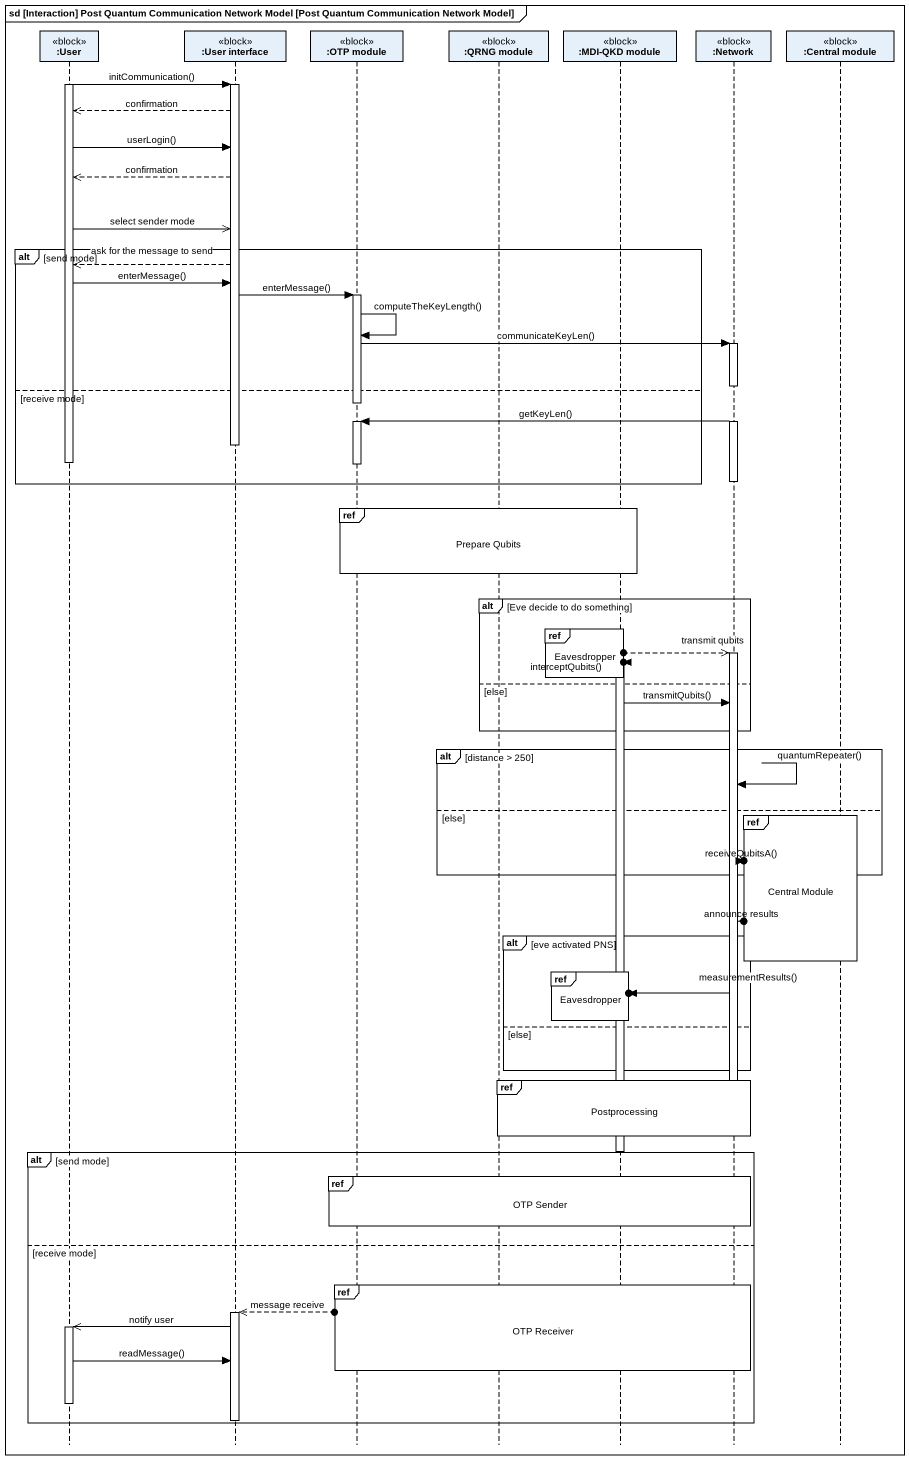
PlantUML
@startuml
mainframe sd [Interaction] Post Quantum Communication Network Model [Post Quantum Communication Network Model]
hide footbox
participant ":User" as User <<block>>
participant ":User interface" as User_interface <<block>>
participant ":OTP module" as OTP_module <<block>>
participant ":QRNG module" as QRNG_module <<block>>
participant ":MDI-QKD module" as MDI_QKD_module <<block>>
participant ":Network" as Network_ <<block>>
participant ":Central module" as Central_module <<block>>

activate User
User -> User_interface : initCommunication()
activate User_interface
User_interface -->> User : confirmation
User -> User_interface : userLogin()
User_interface -->> User : confirmation
User ->> User_interface : select sender mode
alt send mode
  User_interface -->> User : ask for the message to send
  User -> User_interface : enterMessage()
  User_interface -> OTP_module : enterMessage()
  activate OTP_module
  OTP_module -> OTP_module : computeTheKeyLength()
  OTP_module -> Network_ : communicateKeyLen()
  activate Network_
else receive mode
  deactivate OTP_module
  Network_ -> OTP_module : getKeyLen()
  activate OTP_module
  deactivate User_interface
  deactivate User
  deactivate OTP_module
  deactivate Network_
end
ref over OTP_module, QRNG_module, MDI_QKD_module : Prepare Qubits
alt Eve decide to do something
  ref over MDI_QKD_module : Eavesdropper
  [o-->> Network_ : transmit qubits
  activate Network_
  activate MDI_QKD_module
  MDI_QKD_module ->o] : interceptQubits()
else else
  MDI_QKD_module -> Network_ : transmitQubits()
end
alt distance > 250
  Network_ -> Network_ : quantumRepeater()
else else
  ref over Central_module : Central Module
  Network_ ->o] : receiveQubitsA()
end
Network_ <<--o] : announce results
alt eve activated PNS
  ref over MDI_QKD_module : Eavesdropper
  [o<- Network_ : measurementResults()
else else
end
ref over QRNG_module, MDI_QKD_module, Network_ : Postprocessing
deactivate Network_
deactivate MDI_QKD_module
alt send mode
  ref over OTP_module, QRNG_module, MDI_QKD_module, Network_ : OTP Sender
else receive mode
  ref over OTP_module, QRNG_module, MDI_QKD_module, Network_ : OTP Receiver
  User_interface <<--o] : message receive
  activate User_interface
  User_interface ->> User : notify user
  activate User
  User -> User_interface : readMessage()
  deactivate User
  deactivate User_interface
end
@enduml
